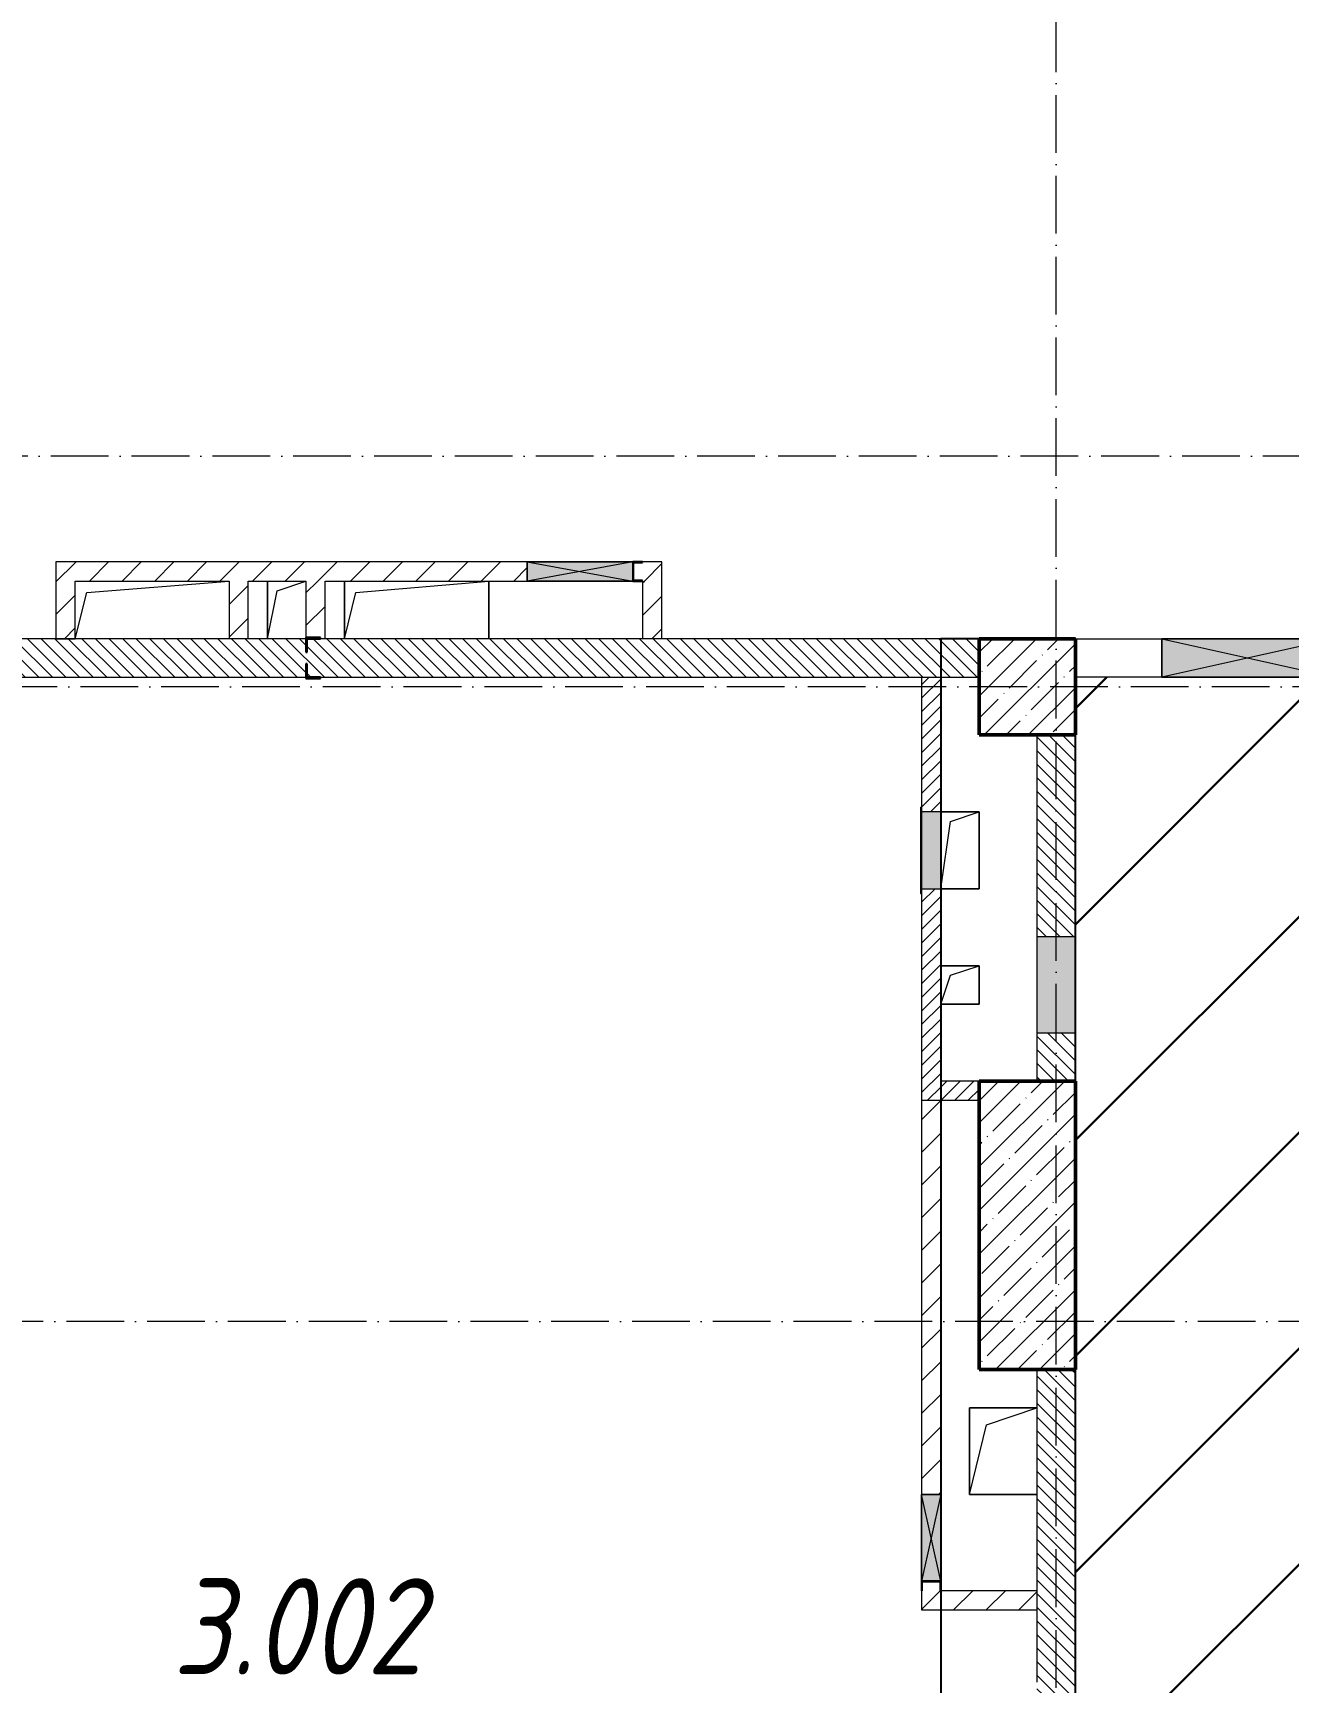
# Model space of a CAD drawing. Header units: millimetres. Extents: x 35697 to 388678, y -91946 to 171347.
# Drawn here: x 283901 to 290426, y -15457 to -6882 of the extents above; entities that cross this region are included whole.
import ezdxf

# ---------------------------------------------------------------- set-up
doc = ezdxf.new("R2010")
doc.units = ezdxf.units.MM
doc.linetypes.add('50_200_ШТРИХ_1Т_ш5_п1_п1_', pattern=[700, 500, -100, 0, -100])
for name, color, linetype, lineweight in [('2.1) ПГП окна 2.8 м', 5, 'Continuous', 30), ('A-DETL-GENF-OTLN', 7, 'Continuous', 9), ('A-FLOR-____-OTLN', 7, 'Continuous', 9), ('A-GENM-____-MCUT', 7, 'Continuous', 25), ('A-GENM-____-OTLN', 7, 'Continuous', 9), ('A-GENM-____-OTLN-1', 7, 'Continuous', 25), ('A-GLAZ-____-OTLN', 7, 'Continuous', 9), ('A-WALL-____-MCUT', 7, 'Continuous', 13), ('A-WALL-____-MCUT-1', 7, 'Continuous', 9), ('A-WALL-____-PATT-1', 7, 'Continuous', 9), ('A-WALL-FNSH-MCUT-1', 7, 'Continuous', 9), ('I-WALL-____-OTLN', 7, 'Continuous', 9), ('S-COLS-____-MCUT', 7, 'Continuous', 50), ('S-COLS-____-OTLN', 7, 'Continuous', 9), ('S-GRID-____-OTLN-1', 7, '50_200_ШТРИХ_1Т_ш5_п1_п1_', 9), ('Марки помещений', 7, 'Continuous', 9), ('стяжа', 7, 'Continuous', 30)]:
    doc.layers.add(name, color=color, linetype=linetype, lineweight=lineweight)
doc.layers.add('A-GLAZ-____-OTLN-1', color=7, linetype='Continuous', lineweight=9, true_color=0xc0c0c0)
doc.styles.add('ISOCPEUR_I_2', font='isocpeui.ttf', dxfattribs={"width": 0.85, "height": 2.3})
pattern_1 = [(135, (283770.707, -86863.456), (-35.35534, -35.35534), [])]
pattern_2 = [(45, (283770.707, -86863.456), (-35.35534, 35.35534), [])]
pattern_3 = [(45, (283770.71, -86863.46), (-84.85281, 84.85281), [])]

# ---------------------------------------------------------------- blocks, each defined once
blk = doc.blocks.new('BSC_Колонна _Прямоугольная - 500х500-V27-АР1_План отверстий 3 этажа в осях 1-64_Ю-ЯЯ')
at = {"layer": 'S-COLS-____-OTLN'}
h = blk.add_hatch(dxfattribs=at)
h.set_pattern_fill('FP_34', color=256, style=0, pattern_type=2)
h.set_pattern_definition([(45, (-5300, -76581.04), (-114.04925, 114.04925), []), (45, (-5185.95, -76581.04), (-114.04925, 114.04925), [201.613, -40.323, 3.353, -36.97])])
h.paths.add_polyline_path([(-250, -250), (250, -250), (250, 250), (-250, 250)], flags=0)
at = {"layer": 'S-COLS-____-MCUT'}
for p, q in [((250, 250), (-250, 250)), ((-250, 250), (-250, -250)), ((250, -250), (250, 250)), ((-250, -250), (250, -250))]:
    blk.add_line(p, q, dxfattribs=at)
blk = doc.blocks.new('BSC_Колонна _Прямоугольная - 500х1500-25984399-АР1_План отверстий 3 этажа в осях 1-64_Ю-ЯЯ')
at = {"layer": 'S-COLS-____-OTLN'}
h = blk.add_hatch(dxfattribs=at)
h.set_pattern_fill('FP_152', color=256, style=0, pattern_type=2)
h.set_pattern_definition([(45, (-5300, -73781.04), (-114.04925, 114.04925), []), (45, (-5185.95, -73781.04), (-114.04925, 114.04925), [201.613, -40.323, 3.353, -36.97])])
h.paths.add_polyline_path([(-250, -750), (250, -750), (250, 750), (-250, 750), (-250, -412.7)], flags=0)
at = {"layer": 'S-COLS-____-MCUT'}
for p, q in [((250, 750), (-250, 750)), ((-250, 750), (-250, -750)), ((250, -750), (250, 750)), ((-250, -750), (250, -750))]:
    blk.add_line(p, q, dxfattribs=at)
blk = doc.blocks.new('Фахверк_СКБ_Уголок - 200_3550-28187522-АР1_План отверстий 3 этажа в осях 1-64_Ю-ЯЯ')
at = {"layer": 'A-GENM-____-MCUT'}
for p, q in [((125, 156), (50, 156)), ((50, 156), (50, 150)), ((50, 150), (119, 150)), ((119, 150), (119, 81)), ((125, 81), (125, 156)), ((119, 81), (125, 81)), ((125, 19), (119, 19)), ((119, 19), (119, -50)), ((125, -56), (125, 19)), ((119, -50), (50, -50)), ((50, -50), (50, -56)), ((50, -56), (125, -56))]:
    blk.add_line(p, q, dxfattribs=at)
blk = doc.blocks.new('АР_Перемычка - АР_Перемычка-28586037-АР1_План отверстий 3 этажа в осях 1-64_Ю-ЯЯ')
at = {"layer": 'A-GENM-____-OTLN'}
blk.add_line((-250, -100), (-243, -100), dxfattribs=at)
blk = doc.blocks.new('AR_Отверстие Ниша - Лючок-32405045-АР1_План отверстий 3 этажа в осях 1-64_Ю-ЯЯ')
at = {"layer": 'A-GLAZ-____-OTLN'}
blk.add_hatch(color=256, dxfattribs=at).paths.add_polyline_path([(-250, -100), (250, -100), (250, 100), (-250, 100)], flags=0)
for p, q in [((250, 100), (-250, 100)), ((-250, 100), (-250, -100)), ((250, -100), (250, 100)), ((-250, -100), (250, -100))]:
    blk.add_line(p, q, dxfattribs=at)
blk = doc.blocks.new('AR_Отверстие Ниша - Лючок-32403280-АР1_План отверстий 3 этажа в осях 1-64_Ю-ЯЯ')
at = {"layer": 'A-GLAZ-____-OTLN'}
blk.add_hatch(color=256, dxfattribs=at).paths.add_polyline_path([(200, -50), (200, 50), (-200, 50), (-200, -50)], flags=0)
for p, q in [((200, 50), (-200, 50)), ((-200, 50), (-200, -50)), ((200, -50), (200, 50)), ((-200, -50), (200, -50))]:
    blk.add_line(p, q, dxfattribs=at)
blk = doc.blocks.new('Л_Общий_Лючок - Лючок-29684370-АР1_План отверстий 3 этажа в осях 1-64_Ю-ЯЯ')
at = {"layer": 'A-GLAZ-____-OTLN-1'}
blk.add_hatch(color=256, dxfattribs=at).paths.add_polyline_path([(-24, 0), (424, 0), (424, 6), (-24, 6)], flags=0)
at = {"layer": 'A-GLAZ-____-OTLN'}
for p, q in [((424, 6), (-24, 6)), ((-24, 6), (-24, 0)), ((424, 6), (424, 0))]:
    blk.add_line(p, q, dxfattribs=at)
blk = doc.blocks.new('AR_Отверстие прямоугольное _в плите_ - AR_Отверстие прямоугольное _в плите_-30458127-АР1_План отверстий 3 этажа в осях 1-64_Ю-ЯЯ')
at = {"layer": 'A-GENM-____-OTLN'}
for p, q in [((100, 100), (-100, 100)), ((-50, 50), (100, 100)), ((100, -100), (100, 100)), ((-100, -100), (-50, 50)), ((-100, -100), (100, -100))]:
    blk.add_line(p, q, dxfattribs=at)
blk = doc.blocks.new('AR_Отверстие прямоугольное _в плите_ - AR_Отверстие прямоугольное _в плите_-30229368-АР1_План отверстий 3 этажа в осях 1-64_Ю-ЯЯ')
at = {"layer": 'A-GENM-____-OTLN'}
for p, q in [((100, 200), (-100, 200)), ((-50, 150), (100, 200)), ((100, -200), (100, 200)), ((-100, -200), (-50, 150)), ((-100, -200), (100, -200))]:
    blk.add_line(p, q, dxfattribs=at)
blk = doc.blocks.new('AR_Отверстие прямоугольное _в плите_ - AR_Отверстие прямоугольное _в плите_-30552623-АР1_План отверстий 3 этажа в осях 1-64_Ю-ЯЯ')
at = {"layer": 'A-GENM-____-OTLN'}
for p, q in [((-400, -150), (-340, 90)), ((-340, 90), (400, 150))]:
    blk.add_line(p, q, dxfattribs=at)
blk = doc.blocks.new('AR_Отверстие прямоугольное _в плите_ - AR_Отверстие прямоугольное _в плите_-30512088-АР1_План отверстий 3 этажа в осях 1-64_Ю-ЯЯ')
at = {"layer": 'A-GENM-____-OTLN'}
for p, q in [((-100, 150), (-100, -150)), ((-100, -150), (-50, 100)), ((-50, 100), (100, 150))]:
    blk.add_line(p, q, dxfattribs=at)
blk = doc.blocks.new('AR_Отверстие прямоугольное _в плите_ - AR_Отверстие прямоугольное _в плите_-30552631-АР1_План отверстий 3 этажа в осях 1-64_Ю-ЯЯ')
at = {"layer": 'A-GENM-____-OTLN'}
for p, q in [((-375, 150), (-375, -150)), ((-375, -150), (-315, 90)), ((-315, 90), (375, 150)), ((375, -150), (375, 150))]:
    blk.add_line(p, q, dxfattribs=at)
blk = doc.blocks.new('AR_Отверстие прямоугольное _в плите_ - AR_Отверстие прямоугольное _в плите_-30553107-АР1_План отверстий 3 этажа в осях 1-64_Ю-ЯЯ')
at = {"layer": 'A-GENM-____-OTLN'}
for p, q in [((175, 225), (-175, 225)), ((-175, 225), (-175, -225)), ((-87.5, 137.5), (175, 225)), ((-175, -225), (-87.5, 137.5)), ((-175, -225), (175, -225))]:
    blk.add_line(p, q, dxfattribs=at)
blk = doc.blocks.new('AR_Отверстие прямоугольное _в стене_ - AR_Отверстие прямоугольное _в стене__ОВ-36907073-АР1_План отверстий 3 этажа в осях 1-64_Ю-ЯЯ')
at = {"layer": 'A-GLAZ-____-OTLN'}
blk.add_hatch(color=256, dxfattribs=at).paths.add_polyline_path([(275, -50), (275, 50), (-275, 50), (-275, -50)], flags=0)
at = {"layer": 'A-DETL-GENF-OTLN'}
for p, q in [((-275, -50), (-275, 50)), ((-275, 50), (275, 50)), ((275, 50), (-275, -50)), ((-275, 50), (275, -50)), ((275, 50), (-275, 50)), ((-275, 50), (-275, -50)), ((275, -50), (-275, -50)), ((-275, -50), (275, -50))]:
    blk.add_line(p, q, dxfattribs=at)
blk = doc.blocks.new('AR_Отверстие прямоугольное _в стене_ - AR_Отверстие прямоугольное _в стене__ОВ-36909481-АР1_План отверстий 3 этажа в осях 1-64_Ю-ЯЯ')
at = {"layer": 'A-GLAZ-____-OTLN'}
blk.add_hatch(color=256, dxfattribs=at).paths.add_polyline_path([(225, 50), (-225, 50), (-225, -50), (225, -50), (225, 47)], flags=0)
at = {"layer": 'A-DETL-GENF-OTLN'}
for p, q in [((-225, -50), (-225, 50)), ((-225, 50), (225, 50)), ((225, 50), (-225, -50)), ((-225, 50), (225, -50)), ((225, 50), (-225, 50)), ((-225, 50), (-225, -50)), ((225, -50), (-225, -50)), ((-225, -50), (225, -50))]:
    blk.add_line(p, q, dxfattribs=at)
blk = doc.blocks.new('AR_Отверстие прямоугольное _в стене_ - AR_Отверстие прямоугольное _в стене__ОВ-36907948-АР1_План отверстий 3 этажа в осях 1-64_Ю-ЯЯ')
at = {"layer": 'A-GLAZ-____-OTLN'}
blk.add_hatch(color=256, dxfattribs=at).paths.add_polyline_path([(450, -100), (450, 100), (-450, 100), (-450, -100)], flags=0)
at = {"layer": 'A-DETL-GENF-OTLN'}
for p, q in [((-450, -100), (-450, 100)), ((-450, 100), (450, 100)), ((450, 100), (-450, -100)), ((-450, 100), (450, -100)), ((450, 100), (-450, 100)), ((-450, 100), (-450, -100)), ((450, 100), (450, -100)), ((450, -100), (450, 100)), ((450, -100), (-450, -100)), ((-450, -100), (450, -100))]:
    blk.add_line(p, q, dxfattribs=at)
blk = doc.blocks.new('154_Фахверк_СКБ_Швеллер - Тип_100_3960_зеркало-28515619-АР1_План отверстий 3 этажа в осях 1-64_Ю-ЯЯ')
at = {"layer": 'A-GENM-____-MCUT'}
for p, q in [((175, 50), (125, 50)), ((125, 50), (125, -50)), ((128, 47), (175, 47)), ((128, -47), (128, 47)), ((175, 47), (175, 50)), ((125, -50), (175, -50)), ((175, -47), (128, -47)), ((175, -50), (175, -47))]:
    blk.add_line(p, q, dxfattribs=at)
blk = doc.blocks.new('3эт')
at = {"layer": 'S-GRID-____-OTLN-1', "color": 251, "ltscale": 0.6, "true_color": 0x636466}
for p, q in [((289220.7, -33971.9), (289220.7, 4029.4)), ((330925.3, -9082.4), (279101.9, -9082.4)), ((316375.7, -10282.4), (279101.9, -10282.4)), ((308320.7, -13582.4), (279101.9, -13582.4))]:
    blk.add_line(p, q, dxfattribs=at)

msp = doc.modelspace()

# ---------------------------------------------------------------- hatches: boundary and pattern name
at = {"layer": '2.1) ПГП окна 2.8 м'}
h = msp.add_hatch(dxfattribs=at)
h.set_pattern_fill('ANSI31', color=5, scale=250)
h.paths.add_polyline_path([(291170.7, -10232.4), (291095.7, -10232.4), (291095.7, -10238.4), (291020.7, -10238.4), (291020.7, -10232.4), (290670.7, -10232.4), (289770.7, -10232.4), (289320.7, -10232.4), (289320.7, -15457.4), (289326.7, -15457.4), (289326.7, -15532.4), (289325.2, -16432.4), (289326.7, -16432.4), (289326.7, -16507.4), (289320.7, -19182.4), (289320.7, -19682.4), (289320.7, -20007.4), (289326.7, -20007.4), (289326.7, -20082.4), (289320.7, -20182.4), (289320.7, -21132.4), (289320.7, -21782.4), (289326.7, -21782.4), (289326.7, -21857.4), (289320.7, -24832.4), (289570.7, -24832.4), (291170.7, -24832.4), (291370.7, -24832.4), (291370.7, -23682.4), (291620.7, -23682.4), (292720.7, -23682.4), (293120.7, -23682.4), (294220.7, -23682.4), (297675.7, -23682.4), (297675.7, -23676.4), (297750.7, -23676.4), (297756.7, -23676.4), (297825.7, -23676.4), (298675.7, -23676.5), (298675.7, -23676.4), (298744.7, -23676.4), (298750.7, -23676.4), (298825.7, -23676.4), (300045.7, -23676.5), (300045.7, -23676.4), (300120.7, -23676.4), (300126.7, -23676.4), (300195.7, -23676.4), (301270.7, -23676.5), (301270.7, -23676.4), (301345.7, -23676.4), (302695.7, -23676.6), (302695.7, -23676.4), (302770.7, -23676.4), (302776.7, -23676.4), (302845.7, -23676.4), (304970.7, -23676.6), (304970.7, -23232.4), (305224.7, -23232.4), (305270.7, -23232.4), (305970.7, -23232.4), (306016.7, -23232.4), (306195.7, -23232.4), (306645.7, -23232.4), (307270.7, -23232.4), (307470.7, -23232.4), (307470.7, -23432.4), (307470.7, -23432.4), (307470.7, -23682.4), (308645.7, -23682.4), (308645.7, -23676.4), (308720.7, -23676.4), (308726.7, -23676.4), (308795.7, -23676.4), (309420.7, -23676.5), (309420.7, -23676.4), (309495.7, -23676.4), (309595.7, -23676.4), (309595.7, -23676.4), (309670.7, -23676.4), (310370.7, -23676.5), (310370.7, -23676.4), (310470.7, -23676.4), (310470.7, -23682.4), (310995.7, -23682.4), (310995.7, -23676.4), (311070.7, -23676.4), (311770.7, -23676.5), (311770.7, -23676.4), (311845.7, -23676.4), (311945.7, -23676.4), (311945.7, -23676.4), (312020.7, -23676.4), (312645.7, -23676.5), (312645.7, -23676.4), (312714.7, -23676.4), (312720.7, -23676.4), (312795.7, -23676.4), (314295.7, -23676.6), (314295.7, -23676.4), (314370.7, -23676.4), (315995.7, -23676.6), (315995.7, -23676.4), (316064.7, -23676.4), (316070.7, -23676.4), (316145.7, -23676.4), (320295.7, -23677), (320295.7, -23676.4), (320370.7, -23676.4), (321995.7, -23676.7), (321995.7, -23676.4), (322064.7, -23676.4), (322070.7, -23676.4), (322145.7, -23676.4), (328970.7, -23677.5), (328970.7, -19332.4), (328670.7, -19332.4), (328670.7, -19432.4), (328470.7, -19432.4), (328470.7, -19332.4), (328120.7, -19332.4), (326320.7, -19332.4), (326320.7, -19682.4), (325720.7, -19682.4), (325720.7, -19432.4), (325520.7, -19432.4), (325520.7, -19332.4), (324995.7, -19332.4), (324995.7, -19338.4), (324920.7, -19338.4), (324920.7, -19332.4), (323120.7, -19332.4), (323120.7, -19338.4), (323020.7, -19338.4), (323020.7, -19682.4), (322420.7, -19682.4), (322420.7, -19432.4), (322220.7, -19432.4), (322220.7, -19332.4), (321795.7, -19332.4), (321795.7, -19338.4), (321720.7, -19338.4), (319920.7, -19332.4), (319920.7, -19338.4), (319845.7, -19338.4), (319770.7, -19332.4), (319770.7, -19682.4), (319170.7, -19682.4), (319170.7, -19432.4), (318970.7, -19432.4), (318970.7, -19332.4), (318595.7, -19332.4), (318595.7, -19338.4), (318520.7, -19338.4), (316720.7, -19332.4), (316720.7, -19338.4), (316645.7, -19338.4), (316170.7, -19332.4), (316170.7, -19682.4), (315570.7, -19682.4), (315570.7, -19332.4), (315395.7, -19332.4), (315395.7, -19338.4), (315320.7, -19338.4), (313520.7, -19332.4), (313520.7, -19338.4), (313445.7, -19338.4), (313220.7, -19335.2), (313220.7, -19432.4), (313020.7, -19432.4), (313020.7, -19682.4), (312420.7, -19682.4), (312420.7, -19432.4), (312218.2, -19432.4), (312243.2, -19357.4), (312420.7, -19332.1), (312420.7, -19082.4), (312195.7, -19082.4), (312126.7, -19082.4), (312126.7, -19151.4), (312120.7, -19263.4), (312120.7, -19151.4), (312120.7, -19082.4), (310320.7, -19082.4), (310320.7, -19151.4), (310320.7, -19263.4), (310320.7, -19338.4), (310245.7, -19338.4), (307470.7, -19332.4), (307470.7, -19682.4), (306870.7, -19682.4), (306870.7, -19382.4), (306770.7, -19382.4), (306770.7, -19182.4), (302070.7, -19182.4), (302070.7, -19382.4), (301970.7, -19382.4), (301970.7, -19682.4), (301470.7, -19682.4), (301470.7, -19382.4), (301370.7, -19382.4), (301370.7, -19182.4), (297370.7, -19182.4), (297370.7, -19382.4), (297270.7, -19382.4), (297270.7, -19682.4), (296770.7, -19682.4), (296770.7, -19382.4), (296670.7, -19382.4), (296670.7, -19182.4), (293770.7, -19182.4), (293770.7, -19382.4), (293670.7, -19382.4), (293670.7, -19682.4), (293170.7, -19682.4), (293170.7, -19382.4), (293070.7, -19382.4), (293070.7, -19182.4), (291970.7, -19182.4), (291970.7, -19382.4), (291170.7, -19382.4), (291170.7, -18582.4), (291370.7, -18582.4), (291370.7, -12832.4), (291170.7, -12832.4), (291170.7, -12232.4), (291170.7, -12032.4)])
h.paths.add_polyline_path([(298407.6, -21961.7), (300065.9, -21961.7), (300065.9, -20761.7), (298407.6, -20761.7)], flags=24)
at = {"layer": 'A-WALL-____-PATT-1'}
h = msp.add_hatch(dxfattribs=at)
h.set_pattern_fill('FP_7', color=256, style=0, pattern_type=2)
h.set_pattern_definition(pattern_3)
h.paths.add_polyline_path([(284120.7, -10032.4), (284120.7, -9632.4), (284020.7, -9632.4), (284020.7, -10032.4)], flags=0)
h = msp.add_hatch(dxfattribs=at)
h.set_pattern_fill('FP_7', color=256, style=0, pattern_type=2)
h.set_pattern_definition(pattern_3)
h.paths.add_polyline_path([(285320.7, -9732.4), (286470.7, -9732.4), (286470.7, -9632.4), (284120.7, -9632.4), (284120.7, -9732.4), (285020.7, -9732.4)], flags=0)
h.paths.add_polyline_path([(287170.7, -9732.4), (287170.7, -9632.4), (287070.7, -9632.4), (287070.7, -9635.4), (287023.7, -9635.4), (287023.7, -9729.4), (287070.7, -9729.4), (287070.7, -9732.4)], flags=0)
h = msp.add_hatch(dxfattribs=at)
h.set_pattern_fill('FP_7', color=256, style=0, pattern_type=2)
h.set_pattern_definition(pattern_3)
h.paths.add_polyline_path([(285020.7, -10032.4), (285020.7, -9732.4), (284920.7, -9732.4), (284920.7, -10032.4)], flags=0)
h = msp.add_hatch(dxfattribs=at)
h.set_pattern_fill('FP_7', color=256, style=0, pattern_type=2)
h.set_pattern_definition(pattern_3)
h.paths.add_polyline_path([(285395.7, -10032.4), (285420.7, -10032.4), (285420.7, -9732.4), (285320.7, -9732.4), (285320.7, -10026.4), (285395.7, -10026.4)], flags=0)
h = msp.add_hatch(dxfattribs=at)
h.set_pattern_fill('FP_7', color=256, style=0, pattern_type=2)
h.set_pattern_definition(pattern_3)
h.paths.add_polyline_path([(287170.7, -10032.4), (287170.7, -9732.4), (287070.7, -9732.4), (287070.7, -10032.4)], flags=0)
h = msp.add_hatch(dxfattribs=at)
h.set_pattern_fill('FP_9', color=256, style=0, pattern_type=2)
h.set_pattern_definition(pattern_1)
h.paths.add_polyline_path([(288820.7, -10232.4), (288820.7, -10032.4), (285326.7, -10032.4), (285326.7, -10101.4), (285320.7, -10101.4), (285320.7, -10032.4), (281820.7, -10032.4), (281820.7, -10232.4), (285320.7, -10232.4), (285320.7, -10163.4), (285326.7, -10163.4), (285326.7, -10232.4), (287291.6, -10232.4)], flags=0)
h = msp.add_hatch(dxfattribs=at)
h.set_pattern_fill('FP_8', color=256, style=0, pattern_type=2)
h.set_pattern_definition(pattern_2)
h.paths.add_polyline_path([(288620.7, -12432.4), (288620.7, -11332.4), (288520.7, -11332.4), (288520.7, -12432.4)], flags=0)
h.paths.add_polyline_path([(288520.7, -10932.4), (288620.7, -10932.4), (288620.7, -10232.4), (288520.7, -10232.4)], flags=0)
h = msp.add_hatch(dxfattribs=at)
h.set_pattern_fill('FP_9', color=256, style=0, pattern_type=2)
h.set_pattern_definition(pattern_1)
h.paths.add_polyline_path([(289120.7, -12332.4), (289320.7, -12332.4), (289320.7, -12082.4), (289120.7, -12082.4)], flags=0)
h.paths.add_polyline_path([(289120.7, -11582.4), (289320.7, -11582.4), (289320.7, -10532.4), (289120.7, -10532.4)], flags=0)
h = msp.add_hatch(dxfattribs=at)
h.set_pattern_fill('FP_8', color=256, style=0, pattern_type=2)
h.set_pattern_definition(pattern_2)
h.paths.add_polyline_path([(288820.7, -12432.4), (288820.7, -12332.4), (288620.7, -12332.4), (288620.7, -12432.4)], flags=0)
h = msp.add_hatch(dxfattribs=at)
h.set_pattern_fill('FP_7', color=256, style=0, pattern_type=2)
h.set_pattern_definition(pattern_3)
h.paths.add_polyline_path([(288617.7, -14982.4), (288617.7, -14935.4), (288523.7, -14935.4), (288523.7, -14982.4), (288570.7, -14982.4)], flags=0)
h.paths.add_polyline_path([(288620.7, -14482.4), (288620.7, -12432.4), (288520.7, -12432.4), (288520.7, -14482.4)], flags=0)
h = msp.add_hatch(dxfattribs=at)
h.set_pattern_fill('FP_9', color=256, style=0, pattern_type=2)
h.set_pattern_definition(pattern_1)
h.paths.add_polyline_path([(289320.7, -16882.4), (289320.7, -16438.4), (289251.7, -16438.4), (289251.7, -16432.4), (289189.7, -16432.4), (289189.7, -16438.4), (289120.7, -16438.4), (289120.7, -16882.4)], flags=0)
h.paths.add_polyline_path([(289251.7, -15532.4), (289251.7, -15526.4), (289320.7, -15526.4), (289320.7, -13832.4), (289120.7, -13832.4), (289120.7, -15526.4), (289189.7, -15526.4), (289189.7, -15532.4)], flags=0)
h = msp.add_hatch(dxfattribs=at)
h.set_pattern_fill('FP_7', color=256, style=0, pattern_type=2)
h.set_pattern_definition(pattern_3)
h.paths.add_polyline_path([(289120.7, -15082.4), (289120.7, -14982.4), (288520.7, -14982.4), (288520.7, -15082.4), (289059.1, -15082.4)], flags=0)

# ---------------------------------------------------------------- linework, layer by layer
msp.add_lwpolyline([(288620.7, -19182.4), (289320.7, -19182.4), (289320.7, -10032.4), (288620.7, -10032.4)], close=True)
at = {"layer": 'A-FLOR-____-OTLN'}
for p, q in [((285120.7, -10032.4), (285120.7, -9732.4)), ((285520.7, -10032.4), (285520.7, -9732.4)), ((286270.7, -9732.4), (286270.7, -10032.4)), ((288620.7, -10932.4), (288820.7, -10932.4)), ((288820.7, -10932.4), (288820.7, -11332.4)), ((288820.7, -11332.4), (288620.7, -11332.4)), ((288620.7, -11732.4), (288820.7, -11732.4)), ((288820.7, -11732.4), (288820.7, -11932.4)), ((288820.7, -11932.4), (288620.7, -11932.4)), ((288770.7, -14032.4), (289120.7, -14032.4)), ((288770.7, -14482.4), (288770.7, -14032.4)), ((289120.7, -14482.4), (288770.7, -14482.4))]:
    msp.add_line(p, q, dxfattribs=at)
at = {"layer": 'A-WALL-____-MCUT'}
for p, q in [((285320.7, -10032.4), (281820.7, -10032.4)), ((288820.7, -10032.4), (285395.7, -10032.4)), ((281820.7, -10232.4), (285320.7, -10232.4)), ((285395.7, -10232.4), (288820.7, -10232.4)), ((289120.7, -10532.4), (289120.7, -11582.4)), ((289320.7, -11582.4), (289320.7, -10532.4)), ((289120.7, -12082.4), (289120.7, -12332.4)), ((289320.7, -12332.4), (289320.7, -12082.4)), ((289120.7, -13832.4), (289120.7, -15457.4)), ((289320.7, -15457.4), (289320.7, -13832.4))]:
    msp.add_line(p, q, dxfattribs=at)
at = {"layer": 'A-WALL-____-MCUT-1'}
msp.add_line((288520.7, -12432.4), (288620.7, -12432.4), dxfattribs=at)
at = {"layer": 'A-WALL-FNSH-MCUT-1'}
for p, q in [((284020.7, -9632.4), (284020.7, -10032.4)), ((286470.7, -9632.4), (284020.7, -9632.4)), ((287170.7, -9632.4), (287070.7, -9632.4)), ((287170.7, -10032.4), (287170.7, -9632.4)), ((284120.7, -10032.4), (284120.7, -9732.4)), ((284120.7, -9732.4), (284920.7, -9732.4)), ((284920.7, -9732.4), (284920.7, -10032.4)), ((285020.7, -9732.4), (285320.7, -9732.4)), ((285020.7, -10032.4), (285020.7, -9732.4)), ((285320.7, -9732.4), (285320.7, -10026.4)), ((285420.7, -9732.4), (286470.7, -9732.4)), ((285420.7, -10032.4), (285420.7, -9732.4)), ((287070.7, -9732.4), (287070.7, -10032.4)), ((284020.7, -10032.4), (284120.7, -10032.4)), ((288520.7, -10232.4), (288520.7, -10932.4)), ((288620.7, -10932.4), (288620.7, -10232.4)), ((288520.7, -11332.4), (288520.7, -14482.4)), ((288620.7, -12332.4), (288620.7, -11332.4)), ((288820.7, -12332.4), (288620.7, -12332.4)), ((288620.7, -12432.4), (288820.7, -12432.4)), ((288620.7, -14482.4), (288620.7, -12432.4)), ((288520.7, -14982.4), (288520.7, -15082.4)), ((289120.7, -14982.4), (288620.7, -14982.4)), ((288520.7, -15082.4), (289120.7, -15082.4))]:
    msp.add_line(p, q, dxfattribs=at)
at = {"layer": 'I-WALL-____-OTLN'}
for p, q in [((289320.7, -10032.4), (289770.7, -10032.4)), ((289770.7, -10232.4), (289320.7, -10232.4))]:
    msp.add_line(p, q, dxfattribs=at)

# ---------------------------------------------------------------- block references
at = {"layer": 'A-GENM-____-OTLN'}
for name, p in [('AR_Отверстие прямоугольное _в плите_ - AR_Отверстие прямоугольное _в плите_-30552623-АР1_План отверстий 3 этажа в осях 1-64_Ю-ЯЯ', (284520.7, -9882.4)), ('AR_Отверстие прямоугольное _в плите_ - AR_Отверстие прямоугольное _в плите_-30512088-АР1_План отверстий 3 этажа в осях 1-64_Ю-ЯЯ', (285220.7, -9882.4)), ('AR_Отверстие прямоугольное _в плите_ - AR_Отверстие прямоугольное _в плите_-30552631-АР1_План отверстий 3 этажа в осях 1-64_Ю-ЯЯ', (285895.7, -9882.4)), ('AR_Отверстие прямоугольное _в плите_ - AR_Отверстие прямоугольное _в плите_-30229368-АР1_План отверстий 3 этажа в осях 1-64_Ю-ЯЯ', (288720.7, -11132.4)), ('AR_Отверстие прямоугольное _в плите_ - AR_Отверстие прямоугольное _в плите_-30458127-АР1_План отверстий 3 этажа в осях 1-64_Ю-ЯЯ', (288720.7, -11832.4)), ('AR_Отверстие прямоугольное _в плите_ - AR_Отверстие прямоугольное _в плите_-30553107-АР1_План отверстий 3 этажа в осях 1-64_Ю-ЯЯ', (288945.7, -14257.4))]:
    msp.add_blockref(name, p, dxfattribs=at)
at = {"layer": 'A-GENM-____-OTLN', "rotation": 269.9999999999999}
msp.add_blockref('АР_Перемычка - АР_Перемычка-28586037-АР1_План отверстий 3 этажа в осях 1-64_Ю-ЯЯ', (289220.7, -15532.4), dxfattribs=at)
at = {"layer": 'A-GENM-____-OTLN-1'}
msp.add_blockref('154_Фахверк_СКБ_Швеллер - Тип_100_3960_зеркало-28515619-АР1_План отверстий 3 этажа в осях 1-64_Ю-ЯЯ', (286895.7, -9682.4), dxfattribs=at)
for name, p, rotation in [('Фахверк_СКБ_Уголок - 200_3550-28187522-АР1_План отверстий 3 этажа в осях 1-64_Ю-ЯЯ', (285445.7, -10082.4), 180), ('154_Фахверк_СКБ_Швеллер - Тип_100_3960_зеркало-28515619-АР1_План отверстий 3 этажа в осях 1-64_Ю-ЯЯ', (288570.7, -14807.4), 269.9999999999999)]:
    msp.add_blockref(name, p, dxfattribs=dict(at, rotation=rotation))
at = {"layer": 'A-GLAZ-____-OTLN'}
for name, p in [('AR_Отверстие прямоугольное _в стене_ - AR_Отверстие прямоугольное _в стене__ОВ-36907073-АР1_План отверстий 3 этажа в осях 1-64_Ю-ЯЯ', (286745.7, -9682.4)), ('AR_Отверстие прямоугольное _в стене_ - AR_Отверстие прямоугольное _в стене__ОВ-36907948-АР1_План отверстий 3 этажа в осях 1-64_Ю-ЯЯ', (290220.7, -10132.4))]:
    msp.add_blockref(name, p, dxfattribs=at)
for name, p, rotation in [('Л_Общий_Лючок - Лючок-29684370-АР1_План отверстий 3 этажа в осях 1-64_Ю-ЯЯ', (288520.7, -11332.4), 90), ('AR_Отверстие Ниша - Лючок-32403280-АР1_План отверстий 3 этажа в осях 1-64_Ю-ЯЯ', (288570.7, -11132.4), 270), ('AR_Отверстие Ниша - Лючок-32405045-АР1_План отверстий 3 этажа в осях 1-64_Ю-ЯЯ', (289220.7, -11832.4), 89.99999999999991), ('AR_Отверстие прямоугольное _в стене_ - AR_Отверстие прямоугольное _в стене__ОВ-36909481-АР1_План отверстий 3 этажа в осях 1-64_Ю-ЯЯ', (288570.7, -14707.4), 269.9999999999999)]:
    msp.add_blockref(name, p, dxfattribs=dict(at, rotation=rotation))
at = {"layer": 'S-COLS-____-OTLN'}
for name, p in [('BSC_Колонна _Прямоугольная - 500х500-V27-АР1_План отверстий 3 этажа в осях 1-64_Ю-ЯЯ', (289070.7, -10282.4)), ('BSC_Колонна _Прямоугольная - 500х1500-25984399-АР1_План отверстий 3 этажа в осях 1-64_Ю-ЯЯ', (289070.7, -13082.4))]:
    msp.add_blockref(name, p, dxfattribs=at)
at = {"layer": 'стяжа'}
msp.add_blockref('3эт', (0, 0), dxfattribs=at)

# ---------------------------------------------------------------- texts
at = {"layer": 'Марки помещений', "insert": (284628.2, -14918.1), "char_height": 500, "width": 785.654, "attachment_point": 1, "style": 'ISOCPEUR_I_2'}
msp.add_mtext('3.002', dxfattribs=at)

doc.saveas('drawing.dxf')
